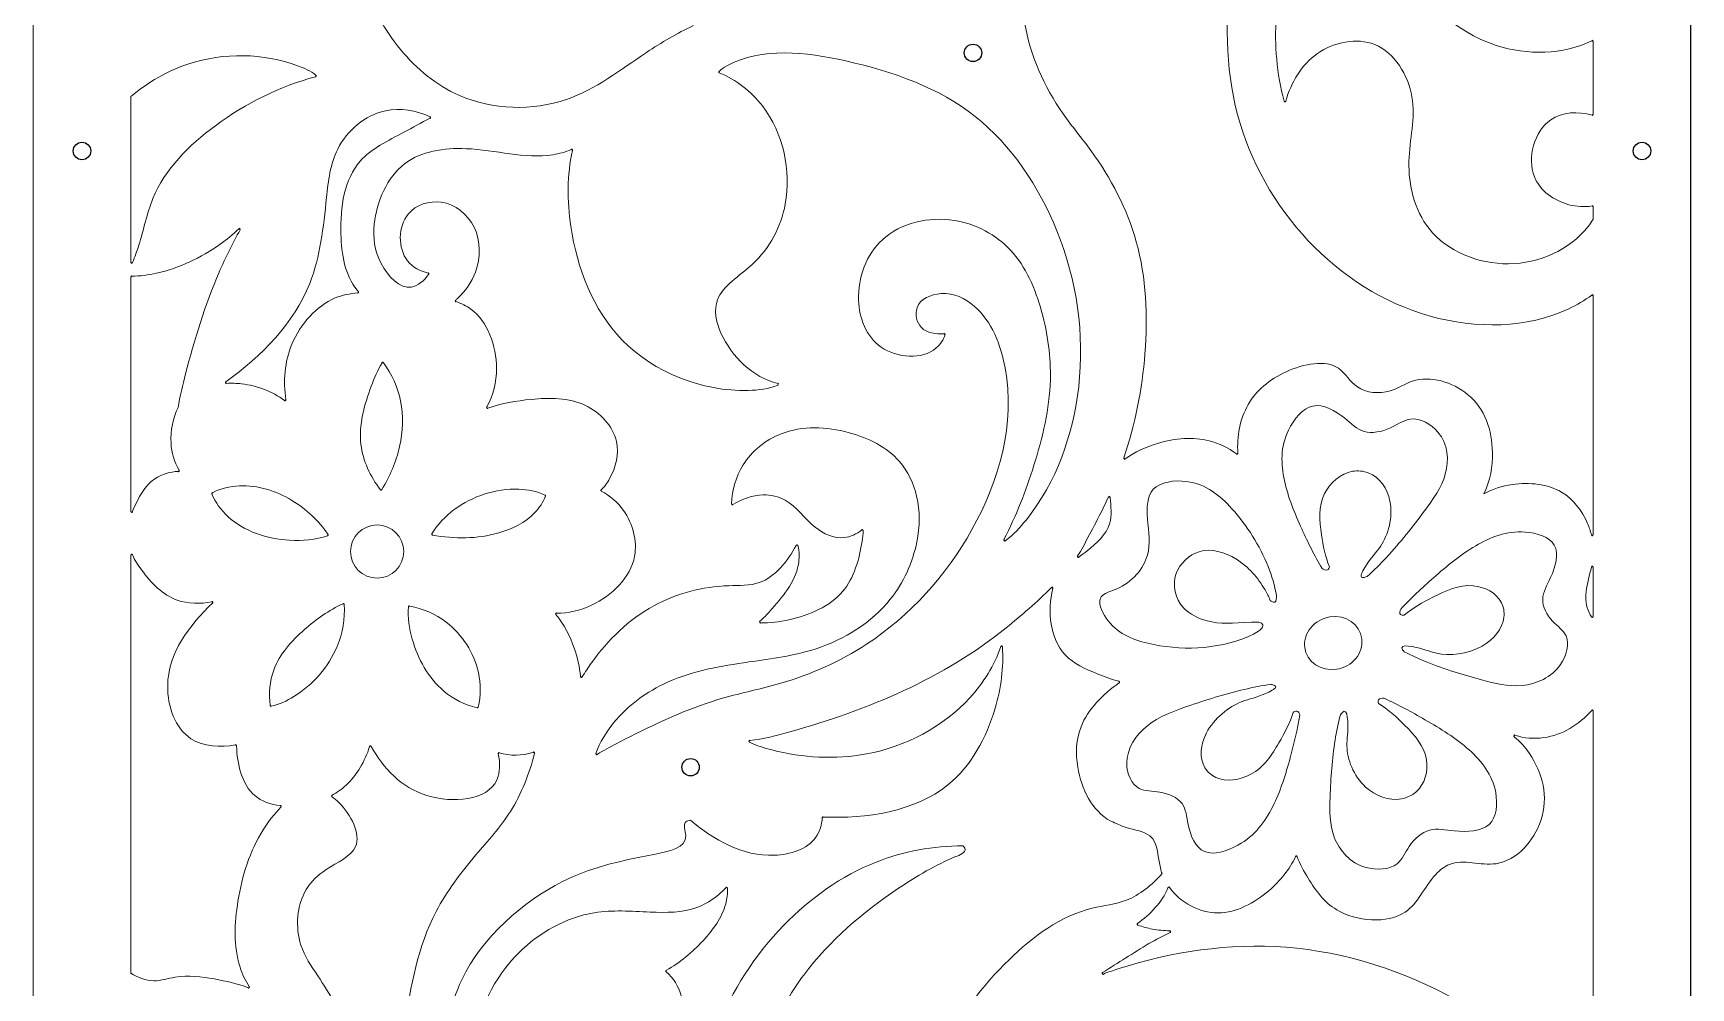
# Model space of a CAD drawing. Header units: millimetres. Extents: x -1155 to 475, y -31 to 1475.
# Drawn here: x -1154.7 to -679.7, y 172.7 to 446.4 of the extents above; entities that cross this region are included whole.
import ezdxf

# ---------------------------------------------------------------- set-up
doc = ezdxf.new("R2010")
doc.units = ezdxf.units.MM
doc.layers.add('Layer3', color=4, linetype='Continuous')

msp = doc.modelspace()

# ---------------------------------------------------------------- linework, layer by layer
msp.add_line((-679.72, -30.77), (-679.72, 1444.23))
for centre, start, end in [((-707.95, 444), 360, 115.9051), ((-1073.88, 434.15), 285.4564, 51.9633), ((-958.03, 435.24), 136.876, 248.0916), ((-796.05, 426.97), 195.0309, 343.5446), ((-707.95, 423.13), 254.68, 0), ((-1041.11, 422.19), 295.5287, 65.425), ((-1000.45, 412.83), 347.4239, 114.4727), ((-707.95, 396.59), 360, 98.7903), ((-1095.63, 390.13), 330.094, 134.9624), ((-1126.51, 380.74), 180, 337.8275), ((-1126.51, 376.47), 89.7405, 180), ((-1041.64, 377.37), 325.2294, 77.4256), ((-1061.75, 372.17), 274.2778, 41.29), ((-707.95, 371.1), 0, 125.9541), ((-707.95, 371.1), 360, 125.9541), ((-1033.53, 369.66), 129.7422, 252.5821), ((-893.69, 359.99), 343.7495, 93.7721), ((-1054.57, 351.74), 35.7395, 148.6758), ((-1099.36, 346.25), 125.4204, 272.7955), ((-941.45, 345.75), 292.7796, 76.1683), ((-1082.57, 341.31), 234.1747, 8.7444), ((-1024.54, 339.15), 150.7821, 289.2392), ((-841.94, 324.55), 161.4736, 307.2295), ((-809.77, 325.97), 231.953, 4.0591), ((-1113.13, 320.99), 271.5131, 30.831), ((-1103.27, 314.41), 117.0267, 201.0384), ((-1055.07, 315.68), 217.2054, 327.7523), ((-1008.16, 313.75), 338.7883, 64.7354), ((-991.82, 315.29), 131.993, 243.1965), ((-846.4, 313.28), 5.1381, 155.3149), ((-1126.51, 309.29), 180, 341.5685), ((-954.36, 311.48), 177.6403, 300.7346), ((-917.16, 303.79), 0.935, 129.2536), ((-1070.44, 302.56), 288.6768, 34.4617), ((-1040.24, 302.77), 150.0329, 259.5367), ((-935.84, 299.42), 14.1272, 151.0404), ((-876.34, 301.1), 152.7379, 305.2798), ((-707.95, 302.61), 194.4475, 0), ((-1126.51, 296.73), 22.8725, 180), ((-855.25, 296.4), 146.7558, 305.8496), ((-707.95, 293.29), 0, 166.8858), ((-862.78, 287.26), 345.1188, 135.5055), ((-1103.49, 283.17), 313.2503, 102.2566), ((-1065.85, 282.61), 3.6951, 115.1785), ((-1046.95, 281.9), 80.3964, 175.8289), ((-1004.79, 279.9), 88.2785, 219.7219), ((-946.32, 277.61), 130.8493, 266.7263), ((-707.95, 279.18), 214.0836, 0), ((-877.24, 270.45), 3.9859, 161.372), ((-997.65, 261.98), 184.5782, 327.7187), ((-843.68, 260.36), 305.0512, 75.9056), ((-1086.58, 253.73), 187.5555, 281.3462), ((-1027.47, 253.25), 257.084, 345.7383), ((-707.95, 252.09), 360, 138.9021), ((-1096.69, 242.11), 1.1002, 100.746), ((-949.38, 243.34), 96.3019, 244.2575), ((-730.21, 244.87), 72.5298, 232.2852), ((-1058.11, 241.78), 30.2049, 162.6314), ((-1021.28, 239.82), 74.1851, 195.3617), ((-1011.28, 240.01), 345.0523, 108.2667), ((-993.28, 239.85), 159.6665, 300.8259), ((-1083.93, 224.71), 316.0969, 83.5231), ((-1068.97, 227.69), 119.1741, 234.9602), ((-928.4, 221.44), 87.5452, 178.7752), ((-792.75, 210.22), 20.3982, 154.5329), ((-956.06, 201.23), 3.9074, 136.7197), ((-829.32, 201.31), 36.1654, 158.0842), ((-838.11, 190.94), 126.4408, 250.3075), ((-829.07, 188.82), 296.9308, 88.5449), ((-973.18, 177.52), 119.8106, 228.5922), ((-848.16, 176.91), 122.0764, 291.7313), ((-1093.03, 172.98), 250.0525, 34.9713)]:
    msp.add_arc(centre, 0.25, start, end)
at = {"lineweight": 9}
for points in [[(-1154.75, -30.77), (-1154.75, 128.47), (-1154.75, 435.66), (-1154.75, 757.74)], [(-762.72, 467.58), (-757.42, 456.45), (-747.56, 446.8), (-735.51, 442.87)], [(-1059.78, 460.89), (-1057.75, 453.87), (-1054.16, 447.35), (-1049.47, 441.7)], [(-811.31, 465.44), (-813.16, 451.23), (-813.26, 436.72), (-809.62, 423.03)], [(-979, 440.84), (-974.67, 443.71), (-970.22, 446.34), (-965.54, 448.57)], [(-859.6, 423.27), (-865.03, 431.04), (-869.04, 439.99), (-870.66, 449.44)], [(-796.29, 426.91), (-798.39, 434.72), (-799.08, 443), (-798.52, 451.08)], [(-921.86, 438.41), (-933.52, 441), (-945.79, 442.46), (-956, 436.98)], [(-770.31, 443.13), (-775.44, 445.2), (-782.01, 443.84), (-786.74, 440.53)], [(-759.64, 428.13), (-760.71, 434.34), (-764.63, 440.83), (-770.31, 443.13)], [(-735.51, 442.87), (-726.53, 439.95), (-716.33, 440.21), (-708.06, 444.22)], [(-707.7, 444), (-707.7, 441.28), (-707.7, 425.61), (-707.7, 423.13)], [(-1126.76, 428.18), (-1121.91, 432.32), (-1116.24, 435.6), (-1110.12, 437.59)], [(-1110.12, 437.59), (-1100.09, 440.87), (-1088.86, 440.69), (-1078.95, 437.04)], [(-1078.95, 437.04), (-1077.08, 436.36), (-1075.26, 435.55), (-1073.73, 434.35)], [(-1049.47, 441.7), (-1044.86, 436.13), (-1039.2, 431.4), (-1032.57, 428.52)], [(-1001.92, 427.37), (-993.51, 430.26), (-986.42, 435.92), (-979, 440.84)], [(-884.82, 422.52), (-895.22, 430.75), (-908.11, 435.36), (-921.86, 438.41)], [(-786.74, 440.53), (-791.39, 437.28), (-794.26, 432.15), (-795.81, 426.9)], [(-1073.82, 433.91), (-1084.08, 431.07), (-1093.73, 426.34), (-1102.52, 419.86)], [(-956, 436.98), (-956.8, 436.55), (-957.6, 436.07), (-958.21, 435.41)], [(-958.12, 435.01), (-953.31, 433.08), (-949.01, 429.73), (-945.78, 425.53)], [(-1126.76, 380.74), (-1126.76, 388.37), (-1126.76, 428.18), (-1126.76, 428.18)], [(-1032.57, 428.52), (-1023.08, 424.39), (-1011.62, 424.04), (-1001.92, 427.37)], [(-760.5, 409.68), (-760.34, 415.94), (-758.56, 421.9), (-759.64, 428.13)], [(-1053.82, 424.14), (-1059.61, 422.89), (-1064.79, 418.42), (-1067.46, 413.17)], [(-1041.01, 422.42), (-1044.94, 424.22), (-1049.54, 425.05), (-1053.82, 424.14)], [(-945.78, 425.53), (-939.76, 417.72), (-937.44, 406.94), (-939.24, 397.33)], [(-851.66, 412.75), (-854.25, 416.31), (-857.08, 419.66), (-859.6, 423.27)], [(-809.62, 423.03), (-806.06, 409.66), (-798.93, 397.07), (-789.34, 386.88)], [(-708.02, 422.89), (-712.04, 423.99), (-716.56, 423.85), (-719.84, 421.57)], [(-1102.52, 419.86), (-1110.08, 414.27), (-1117.01, 407.39), (-1120.45, 398.98)], [(-1048.53, 417.98), (-1045.98, 419.34), (-1043.56, 420.75), (-1041, 421.97)], [(-861.39, 389.71), (-866.51, 402.43), (-874.42, 414.29), (-884.82, 422.52)], [(-719.84, 421.57), (-724.56, 418.31), (-726.71, 410.66), (-724.56, 405.23)], [(-1061.04, 409.68), (-1057.85, 413.3), (-1053.01, 415.57), (-1048.53, 417.98)], [(-1030.7, 413.27), (-1036.98, 413.53), (-1043.58, 412.58), (-1048.31, 408.94)], [(-1067.46, 413.17), (-1069.64, 408.88), (-1070.16, 404.07), (-1070.67, 399.25)], [(-1066.56, 388.88), (-1066.76, 396.57), (-1065.6, 404.51), (-1061.04, 409.68)], [(-1048.31, 408.94), (-1053.37, 405.05), (-1056.29, 398.1), (-1056.98, 391.62)], [(-1005.86, 411.54), (-1014.05, 410.28), (-1022.08, 412.92), (-1030.7, 413.27)], [(-1000.55, 413.05), (-1002.23, 412.29), (-1004.05, 411.82), (-1005.86, 411.54)], [(-1000.67, 391.04), (-1001.74, 398.35), (-1001.78, 405.71), (-1000.2, 412.77)], [(-838.64, 386.6), (-841.27, 395.97), (-845.9, 404.86), (-851.66, 412.75)], [(-754.74, 390.36), (-758.92, 395.65), (-760.68, 402.85), (-760.5, 409.68)], [(-724.56, 405.23), (-722.95, 401.16), (-718.91, 398.34), (-714.66, 397.21)], [(-1070.67, 399.25), (-1071.57, 390.79), (-1072.44, 382.3), (-1075.49, 374.63)], [(-1120.45, 398.98), (-1122.19, 394.71), (-1123.04, 390.05), (-1124.46, 385.6)], [(-1047.46, 381.13), (-1050.3, 384.75), (-1050.22, 390.95), (-1047.27, 394.54)], [(-1047.27, 394.54), (-1045.07, 397.22), (-1041.27, 398.42), (-1037.83, 397.93)], [(-1037.83, 397.93), (-1033.76, 397.36), (-1030.2, 394.41), (-1028.39, 390.76)], [(-939.24, 397.33), (-940.45, 390.83), (-943.55, 384.87), (-948.64, 380.16)], [(-714.66, 397.21), (-712.45, 396.63), (-710.18, 396.5), (-707.99, 396.84)], [(-707.7, 396.59), (-707.7, 395.7), (-707.7, 393.06), (-707.7, 393.06)], [(-1095.41, 390.01), (-1097.67, 386.09), (-1099.66, 382), (-1101.45, 377.84)], [(-1101.18, 385.87), (-1099.27, 387.22), (-1097.45, 388.67), (-1095.81, 390.31)], [(-1056.98, 391.62), (-1057.38, 387.79), (-1057, 384.13), (-1055.02, 380.37)], [(-1028.39, 390.76), (-1026.42, 386.8), (-1026.51, 382.03), (-1028.01, 377.91)], [(-985.94, 358.41), (-994.35, 367.03), (-998.9, 378.98), (-1000.67, 391.04)], [(-911.39, 387.17), (-906.12, 392.03), (-898.07, 393.84), (-890.75, 392.7)], [(-890.75, 392.7), (-884.54, 391.73), (-878.85, 388.62), (-874.72, 384.22)], [(-855.14, 345.03), (-853.42, 360.16), (-855.65, 375.48), (-861.39, 389.71)], [(-731.96, 380.27), (-740.69, 380.19), (-749.57, 383.82), (-754.74, 390.36)], [(-709.18, 390.94), (-714.49, 384.21), (-723.15, 380.35), (-731.96, 380.27)], [(-707.7, 393.06), (-708.15, 392.32), (-708.65, 391.62), (-709.18, 390.94)], [(-1124.46, 385.6), (-1125, 383.92), (-1125.62, 382.28), (-1126.28, 380.65)], [(-1119.38, 377.58), (-1112.83, 379.04), (-1106.67, 382), (-1101.18, 385.87)], [(-1061.91, 372.74), (-1065.42, 377.02), (-1066.41, 382.88), (-1066.56, 388.88)], [(-918.21, 369.84), (-918.47, 376.39), (-915.98, 382.93), (-911.39, 387.17)], [(-836.15, 354.5), (-835.28, 365.35), (-835.75, 376.27), (-838.64, 386.6)], [(-789.34, 386.88), (-779.83, 376.78), (-767.91, 369.04), (-754.39, 365.27)], [(-1055.02, 380.37), (-1053.11, 376.73), (-1049.7, 372.99), (-1046.33, 373.57)], [(-1041.59, 377.61), (-1043.82, 378.11), (-1046.02, 379.28), (-1047.46, 381.13)], [(-948.64, 380.16), (-952.36, 376.72), (-957.15, 373.95), (-958.65, 369.94)], [(-874.72, 384.22), (-870.21, 379.41), (-867.54, 373.06), (-865.76, 366.59)], [(-1126.76, 309.29), (-1126.76, 344.39), (-1126.76, 373.49), (-1126.76, 376.47)], [(-1126.51, 376.72), (-1124.12, 376.71), (-1121.72, 377.05), (-1119.38, 377.58)], [(-1101.45, 377.84), (-1105.5, 368.43), (-1108.53, 358.6), (-1111.08, 348.68)], [(-1046.33, 373.57), (-1044.47, 373.89), (-1042.62, 375.52), (-1041.44, 377.22)], [(-1028.01, 377.91), (-1029.07, 375), (-1030.84, 372.41), (-1033.11, 370.36)], [(-1075.49, 374.63), (-1079.98, 363.32), (-1089.21, 353.78), (-1099.51, 346.45)], [(-1068.19, 370.47), (-1066.14, 371.32), (-1063.98, 371.75), (-1061.74, 371.92)], [(-1061.57, 372.34), (-1061.68, 372.47), (-1061.8, 372.6), (-1061.91, 372.74)], [(-894.59, 371.74), (-897.46, 371.54), (-900.59, 370.19), (-901.47, 367.68)], [(-714.69, 367.4), (-712.38, 368.5), (-710.17, 369.8), (-708.1, 371.3)], [(-707.7, 371.1), (-707.7, 365.55), (-707.7, 314.93), (-707.7, 302.61)], [(-1080.6, 357.22), (-1078.19, 363), (-1073.57, 368.21), (-1068.19, 370.47)], [(-1033.11, 370.36), (-1033.3, 370.19), (-1033.5, 370.02), (-1033.69, 369.85)], [(-1033.61, 369.42), (-1032.05, 368.93), (-1030.59, 368.26), (-1029.3, 367.31)], [(-1029.3, 367.31), (-1024.56, 363.86), (-1021.94, 356.77), (-1021.94, 350.28)], [(-958.65, 369.94), (-960.76, 364.32), (-956.41, 356.27), (-951.09, 351.34)], [(-911.76, 356.39), (-916.06, 359.36), (-918.01, 364.6), (-918.21, 369.84)], [(-901.47, 367.68), (-902.11, 365.87), (-901.58, 363.45), (-900.23, 362.03)], [(-865.76, 366.59), (-863.97, 360.1), (-863.07, 353.49), (-863.26, 346.9)], [(-754.39, 365.27), (-741.3, 361.62), (-726.72, 361.67), (-714.69, 367.4)], [(-900.23, 362.03), (-898.67, 360.38), (-895.99, 360.09), (-893.7, 360.24)], [(-1082.32, 341.34), (-1083.13, 346.61), (-1082.72, 352.14), (-1080.6, 357.22)], [(-949.85, 343.97), (-963.11, 343.62), (-976.8, 349.05), (-985.94, 358.41)], [(-895.95, 356.14), (-900.04, 352.65), (-907.21, 353.24), (-911.76, 356.39)], [(-893.45, 359.92), (-893.87, 358.47), (-894.78, 357.14), (-895.95, 356.14)], [(-1054.78, 351.87), (-1056.06, 349.77), (-1056.99, 347.5), (-1057.86, 345.17)], [(-1049.44, 340.96), (-1050.26, 344.89), (-1052.03, 348.64), (-1054.37, 351.88)], [(-842.18, 324.62), (-838.95, 334.25), (-836.97, 344.35), (-836.15, 354.5)], [(-780.7, 350.32), (-784.4, 352.85), (-790.66, 351.6), (-795.68, 349.32)], [(-1111.08, 348.68), (-1111.9, 345.49), (-1112.67, 342.29), (-1113.22, 339.04)], [(-1021.94, 350.28), (-1021.94, 346.31), (-1022.92, 342.57), (-1024.76, 339.28)], [(-951.09, 351.34), (-948.17, 348.63), (-944.95, 346.87), (-941.39, 345.99)], [(-885.72, 304.12), (-877.87, 318.21), (-873.26, 334.44), (-876.21, 350.41)], [(-863.26, 346.9), (-863.5, 338.67), (-865.45, 330.48), (-867.95, 322.53)], [(-795.68, 349.32), (-800.53, 347.12), (-804.23, 343.95), (-806.54, 339.97)], [(-775.28, 344.98), (-777.42, 346.46), (-778.69, 348.94), (-780.7, 350.32)], [(-743.68, 342.85), (-747.92, 346.34), (-754.35, 348.33), (-759.54, 346.6)], [(-1099.35, 346), (-1097.9, 346.07), (-1096.44, 346.02), (-1095.01, 345.86)], [(-1095.01, 345.86), (-1090.44, 345.33), (-1086.27, 343.67), (-1082.72, 341.1)], [(-1057.86, 345.17), (-1059.85, 339.8), (-1061.49, 334.08), (-1060.82, 328.49)], [(-941.35, 345.52), (-943.99, 344.41), (-946.91, 344.05), (-949.85, 343.97)], [(-870.14, 306.91), (-861.53, 317.72), (-856.7, 331.29), (-855.14, 345.03)], [(-765.9, 343.84), (-769.03, 342.9), (-772.76, 343.25), (-775.28, 344.98)], [(-759.54, 346.6), (-761.7, 345.88), (-763.64, 344.52), (-765.9, 343.84)], [(-736.58, 326.22), (-736.7, 332.44), (-738.65, 338.71), (-743.68, 342.85)], [(-1113.22, 339.04), (-1114.64, 336.21), (-1115.45, 332.45), (-1115.24, 328.88)], [(-1049.75, 327.87), (-1048.78, 332.17), (-1048.55, 336.67), (-1049.44, 340.96)], [(-1024.46, 338.92), (-1020.48, 340.31), (-1016.3, 340.99), (-1012.02, 341.4)], [(-1012.02, 341.4), (-1006.73, 341.91), (-1001.28, 342.01), (-996.47, 339.67)], [(-996.47, 339.67), (-992.26, 337.64), (-988.55, 333.75), (-987.58, 329.3)], [(-806.54, 339.97), (-808.97, 335.78), (-809.86, 330.69), (-809.52, 325.99)], [(-795.03, 332.59), (-793.53, 335.72), (-791, 338.87), (-788.04, 339.5)], [(-788.04, 339.5), (-785.04, 340.13), (-781.59, 338.19), (-778.87, 336)], [(-940.41, 331.53), (-934.32, 333.93), (-927.41, 333.63), (-920.91, 331.86)], [(-796.18, 318.16), (-797.19, 322.82), (-797.37, 327.69), (-795.03, 332.59)], [(-778.87, 336), (-776.98, 334.47), (-775.44, 332.83), (-773.37, 332.22)], [(-773.37, 332.22), (-771.13, 331.56), (-768.28, 332.11), (-765.8, 333.23)], [(-765.8, 333.23), (-763.76, 334.16), (-761.98, 335.47), (-760.04, 335.74)], [(-760.04, 335.74), (-757.25, 336.13), (-754.13, 334.35), (-752.18, 332.04)], [(-1115.24, 328.88), (-1115.08, 326.1), (-1114.3, 323.43), (-1112.92, 321.12)], [(-1060.82, 328.49), (-1060.27, 323.84), (-1058.12, 319.28), (-1055.27, 315.53)], [(-1054.86, 315.55), (-1052.49, 319.31), (-1050.74, 323.49), (-1049.75, 327.87)], [(-987.58, 329.3), (-986.82, 325.79), (-987.78, 321.92), (-989.55, 318.69)], [(-951.32, 322.6), (-948.81, 326.64), (-944.82, 329.79), (-940.41, 331.53)], [(-920.91, 331.86), (-915.38, 330.34), (-910.14, 327.76), (-906.53, 323.59)], [(-832.58, 328.78), (-835.86, 327.78), (-839.22, 326.3), (-841.79, 324.35)], [(-817.71, 329.49), (-822.41, 330.68), (-827.39, 330.35), (-832.58, 328.78)], [(-809.93, 325.78), (-812.15, 327.51), (-814.88, 328.78), (-817.71, 329.49)], [(-752.18, 332.04), (-749.29, 328.63), (-748.95, 324.06), (-750.08, 320)], [(-906.53, 323.59), (-904.12, 320.8), (-902.44, 317.31), (-901.57, 313.68)], [(-739, 314.31), (-737.2, 318.03), (-736.49, 322.12), (-736.58, 326.22)], [(-1119.89, 318.65), (-1122.82, 316.64), (-1124.59, 313.17), (-1126.06, 309.83)], [(-1113.12, 320.74), (-1115.49, 320.68), (-1117.95, 319.99), (-1119.89, 318.65)], [(-989.55, 318.69), (-990.22, 317.49), (-990.99, 316.37), (-991.99, 315.48)], [(-954.61, 311.49), (-954.45, 315.36), (-953.39, 319.28), (-951.32, 322.6)], [(-867.95, 322.53), (-870.26, 315.17), (-873.05, 308.02), (-876.56, 301.21)], [(-833.75, 315.65), (-831.77, 317.75), (-827.68, 318.31), (-824.22, 317.88)], [(-776.68, 320.78), (-780.12, 320.2), (-783.15, 317.41), (-784.68, 314.39)], [(-772.19, 320.36), (-773.58, 320.87), (-775.17, 321.04), (-776.68, 320.78)], [(-765.93, 312.2), (-766.65, 315.79), (-768.81, 319.1), (-772.19, 320.36)], [(-750.08, 320), (-751.16, 316.16), (-753.57, 312.76), (-756.02, 309.46)], [(-1103.51, 314.32), (-1102.55, 311.84), (-1100.9, 309.61), (-1098.92, 307.79)], [(-1095.63, 316.6), (-1098.32, 316.48), (-1101.01, 315.84), (-1103.39, 314.63)], [(-1080.59, 312.46), (-1085.13, 315.18), (-1090.38, 316.85), (-1095.63, 316.6)], [(-1015.6, 315.65), (-1022.17, 315.89), (-1028.81, 313.72), (-1034.1, 309.8)], [(-1008.05, 313.98), (-1010.38, 315.08), (-1012.98, 315.55), (-1015.6, 315.65)], [(-1010.97, 308.98), (-1009.68, 310.34), (-1008.6, 311.93), (-1007.92, 313.66)], [(-991.93, 315.07), (-989.44, 313.81), (-987.27, 311.9), (-985.61, 309.56)], [(-945.54, 314.01), (-948.62, 313.96), (-951.62, 312.83), (-954.24, 311.27)], [(-939.26, 312.52), (-941.12, 313.53), (-943.35, 314.04), (-945.54, 314.01)], [(-901.57, 313.68), (-900.55, 309.39), (-900.66, 304.92), (-901.52, 300.59)], [(-835.4, 307.18), (-835.62, 310.27), (-835.64, 313.66), (-833.75, 315.65)], [(-824.22, 317.88), (-818.58, 317.16), (-814.61, 313.79), (-811.24, 310.07)], [(-791.19, 304.25), (-793.24, 308.75), (-795.15, 313.34), (-796.18, 318.16)], [(-784.68, 314.39), (-786.55, 310.66), (-786.13, 306.56), (-785.55, 302.63)], [(-730.84, 317.01), (-733.75, 316.6), (-736.54, 315.74), (-739, 314.31)], [(-716.81, 314.83), (-720.75, 317.13), (-725.95, 317.7), (-730.84, 317.01)], [(-709.32, 305.81), (-710.88, 309.47), (-713.36, 312.81), (-716.81, 314.83)], [(-1126.06, 309.83), (-1126.13, 309.62), (-1126.21, 309.41), (-1126.27, 309.21)], [(-1070.23, 302.7), (-1072.92, 306.61), (-1076.46, 309.97), (-1080.59, 312.46)], [(-1034.1, 309.8), (-1036.65, 307.9), (-1038.9, 305.6), (-1040.46, 302.89)], [(-1021.31, 303.13), (-1017.44, 304.25), (-1013.72, 306.09), (-1010.97, 308.98)], [(-985.61, 309.56), (-982.93, 305.78), (-981.58, 300.88), (-982.4, 296.47)], [(-930.66, 304.75), (-933.8, 307.26), (-935.92, 310.7), (-939.26, 312.52)], [(-853.88, 299.15), (-851.41, 303.84), (-848.85, 308.53), (-846.62, 313.38)], [(-846.15, 313.3), (-845.92, 310.73), (-845.56, 308.1), (-846.29, 305.75)], [(-811.24, 310.07), (-806.74, 305.11), (-803.32, 299.52), (-800.88, 293.49)], [(-768.67, 299.27), (-766.44, 302.58), (-765.01, 307.62), (-765.93, 312.2)], [(-756.02, 309.46), (-759.46, 304.82), (-763.01, 300.34), (-766.94, 296.12)], [(-1098.92, 307.79), (-1094.23, 303.48), (-1087.71, 301.44), (-1081.29, 301.05)], [(-922.4, 301.78), (-925.31, 301.48), (-928.28, 302.85), (-930.66, 304.75)], [(-915.91, 271.23), (-903.43, 279.4), (-893.13, 290.81), (-885.72, 304.12)], [(-876.19, 300.89), (-873.88, 302.53), (-871.92, 304.66), (-870.14, 306.91)], [(-846.29, 305.75), (-847.23, 302.74), (-849.95, 300.18), (-852.72, 297.99)], [(-835.45, 296.77), (-834.56, 300.05), (-835.13, 303.4), (-835.4, 307.18)], [(-785.41, 292.96), (-787.58, 296.6), (-789.44, 300.39), (-791.19, 304.25)], [(-708.2, 302.55), (-708.48, 303.66), (-708.86, 304.75), (-709.32, 305.81)], [(-1081.29, 301.05), (-1077.54, 300.82), (-1073.83, 301.15), (-1070.36, 302.32)], [(-1040.29, 302.52), (-1034.06, 301.37), (-1027.49, 301.34), (-1021.31, 303.13)], [(-946.66, 288.89), (-942.07, 290.47), (-938.51, 295.11), (-936.06, 299.54)], [(-935.6, 299.48), (-935.16, 297.72), (-935.14, 295.82), (-935.47, 294.03)], [(-922.75, 286.38), (-919.49, 290.24), (-918, 295.62), (-917.19, 300.78)], [(-917.32, 303.99), (-918.76, 302.81), (-920.57, 301.96), (-922.4, 301.78)], [(-917.19, 300.78), (-917.03, 301.79), (-916.9, 302.79), (-916.91, 303.8)], [(-901.52, 300.59), (-902.7, 294.59), (-905.31, 288.88), (-909.12, 284.12)], [(-785.55, 302.63), (-785.07, 299.43), (-784.49, 296.34), (-783.27, 293.42)], [(-773.16, 293.19), (-771.37, 296.15), (-769.9, 297.45), (-768.67, 299.27)], [(-753.48, 290.24), (-749.67, 293.6), (-745.73, 296.86), (-741.37, 299.43)], [(-741.37, 299.43), (-737.14, 301.92), (-732.51, 303.75), (-727.22, 303.37)], [(-727.22, 303.37), (-723.84, 303.13), (-720.19, 301.98), (-718.85, 299.59)], [(-718.85, 299.59), (-717.49, 297.16), (-718.49, 293.45), (-719.92, 290.3)], [(-1126.76, 176.91), (-1126.76, 176.91), (-1126.76, 241.11), (-1126.76, 296.73)], [(-1126.28, 296.83), (-1125.65, 295.33), (-1124.77, 293.93), (-1123.7, 292.59)], [(-982.4, 296.47), (-983.53, 290.35), (-988.86, 285.19), (-994.74, 282.4)], [(-855.45, 296.54), (-854.89, 297.4), (-854.36, 298.27), (-853.88, 299.15)], [(-852.72, 297.99), (-853.5, 297.37), (-854.28, 296.79), (-855.1, 296.2)], [(-844.39, 287.03), (-839.71, 289.01), (-836.53, 292.84), (-835.45, 296.77)], [(-820.63, 297.75), (-823.56, 296.87), (-826.13, 294.34), (-827.18, 291.5)], [(-810.07, 295.66), (-813.2, 297.55), (-817.16, 298.81), (-820.63, 297.75)], [(-801.74, 286.79), (-803.81, 290.24), (-806.35, 293.4), (-810.07, 295.66)], [(-766.94, 296.12), (-768.7, 294.23), (-770.53, 292.38), (-772.47, 290.66)], [(-1123.7, 292.59), (-1120.91, 288.66), (-1117.56, 285.35), (-1113.48, 283.88)], [(-935.47, 294.03), (-936.4, 288.9), (-940.12, 284.67), (-943.63, 280.73)], [(-827.18, 291.5), (-828.43, 288.11), (-827.51, 284.26), (-825.11, 281.68)], [(-800.88, 293.49), (-799.8, 290.8), (-798.91, 288.03), (-798.49, 285.17)], [(-783.88, 292.52), (-784.33, 292.31), (-784.99, 292.66), (-785.41, 292.96)], [(-783.27, 293.42), (-783.36, 293.08), (-783.57, 292.66), (-783.88, 292.52)], [(-773.93, 290.33), (-774.65, 290.52), (-773.88, 291.99), (-773.16, 293.19)], [(-772.47, 290.66), (-772.92, 290.44), (-773.59, 290.24), (-773.93, 290.33)], [(-762.87, 281.26), (-759.92, 284.42), (-756.75, 287.37), (-753.48, 290.24)], [(-719.92, 290.3), (-720.91, 288.1), (-722.11, 286.18), (-722.18, 284.14)], [(-709.72, 286.26), (-709.49, 288.68), (-708.74, 291.02), (-708.2, 293.35)], [(-707.7, 293.29), (-707.7, 289.17), (-707.7, 281.61), (-707.7, 279.18)], [(-976.89, 282.24), (-970.39, 285.8), (-963.03, 287.69), (-955.42, 287.99)], [(-955.42, 287.99), (-952.41, 288.1), (-949.35, 287.97), (-946.66, 288.89)], [(-938.16, 278.23), (-932.35, 279.58), (-926.42, 282.01), (-922.75, 286.38)], [(-875.92, 275.95), (-871.56, 279.5), (-867, 283.33), (-862.96, 287.44)], [(-862.54, 287.2), (-864.26, 280.74), (-863.31, 272.73), (-858.97, 268.13)], [(-848.68, 284.83), (-847.91, 285.86), (-846.05, 286.33), (-844.39, 287.03)], [(-800.31, 283.79), (-800.63, 284.85), (-801.17, 285.83), (-801.74, 286.79)], [(-798.49, 285.17), (-798.45, 284.54), (-798.47, 283.48), (-798.97, 283.31)], [(-742.12, 287.98), (-746.17, 288.35), (-750, 286.57), (-753.63, 284.71)], [(-733.98, 283.13), (-735.4, 285.96), (-738.84, 287.68), (-742.12, 287.98)], [(-708.9, 280.32), (-709.74, 282.11), (-709.92, 284.21), (-709.72, 286.26)], [(-1103.32, 282.99), (-1109.93, 276.77), (-1116.09, 268.69), (-1116.2, 259.2)], [(-1113.48, 283.88), (-1110.35, 282.75), (-1106.8, 282.7), (-1103.54, 283.41)], [(-1065.96, 282.84), (-1069.97, 280.95), (-1073.62, 278.39), (-1077.01, 275.4)], [(-1067.63, 270.61), (-1066.06, 274.42), (-1065.34, 278.57), (-1065.6, 282.63)], [(-1047.2, 281.91), (-1047.42, 278.84), (-1046.96, 275.74), (-1046.11, 272.71)], [(-1036.37, 277.51), (-1039.46, 279.89), (-1043.13, 281.5), (-1046.91, 282.14)], [(-994.74, 282.4), (-997.97, 280.87), (-1001.37, 280.05), (-1004.78, 280.15)], [(-994.73, 265.91), (-990.04, 272.52), (-983.97, 278.37), (-976.89, 282.24)], [(-943.63, 280.73), (-944.55, 279.7), (-945.46, 278.68), (-946.48, 277.8)], [(-909.12, 284.12), (-914.49, 277.41), (-922.25, 272.61), (-930.4, 269.93)], [(-847.23, 278.69), (-848.65, 280.73), (-849.78, 283.36), (-848.68, 284.83)], [(-825.11, 281.68), (-823.34, 279.78), (-820.77, 278.57), (-818.37, 277.93)], [(-798.97, 283.31), (-799.33, 283.19), (-799.94, 283.51), (-800.31, 283.79)], [(-762.92, 279.76), (-763.23, 280.08), (-763.06, 280.78), (-762.87, 281.26)], [(-753.63, 284.71), (-756.58, 283.19), (-759.4, 281.61), (-761.9, 279.53)], [(-733.27, 279.02), (-733.13, 280.42), (-733.36, 281.88), (-733.98, 283.13)], [(-722.18, 284.14), (-722.25, 281.94), (-721.01, 279.61), (-719.32, 277.81)], [(-708.16, 279.04), (-708.44, 279.45), (-708.69, 279.87), (-708.9, 280.32)], [(-1027.16, 263.1), (-1028.4, 268.76), (-1031.76, 273.98), (-1036.37, 277.51)], [(-1004.98, 279.74), (-1002.64, 276.92), (-1000.91, 273.6), (-999.68, 270.06)], [(-946.33, 277.36), (-943.61, 277.2), (-940.9, 277.6), (-938.16, 278.23)], [(-937.87, 246.09), (-915.66, 252.38), (-893.73, 261.43), (-875.92, 275.95)], [(-835.34, 271.49), (-839.98, 272.61), (-844.24, 274.36), (-847.23, 278.69)], [(-818.37, 277.93), (-814.55, 276.89), (-811.16, 277.29), (-805.58, 277.53)], [(-802.72, 275.68), (-803.83, 274.67), (-805.23, 273.97), (-806.66, 273.37)], [(-805.58, 277.53), (-804.13, 277.59), (-802.53, 277.64), (-802.4, 276.75)], [(-802.4, 276.75), (-802.36, 276.43), (-802.5, 275.99), (-802.72, 275.68)], [(-790.36, 270.29), (-790.88, 274.43), (-787.64, 278.35), (-783.13, 279.04)], [(-783.13, 279.04), (-778.61, 279.72), (-774.54, 276.92), (-774.02, 272.78)], [(-761.9, 279.53), (-762.25, 279.49), (-762.7, 279.53), (-762.92, 279.76)], [(-739.54, 270.69), (-736.27, 272.56), (-733.64, 275.6), (-733.27, 279.02)], [(-719.32, 277.81), (-717.92, 276.34), (-716.22, 275.21), (-715.47, 273.6)], [(-1077.01, 275.4), (-1080.72, 272.14), (-1084.13, 268.37), (-1085.8, 263.82)], [(-1046.11, 272.71), (-1044.51, 266.99), (-1041.55, 261.53), (-1037.03, 257.76)], [(-940.49, 260.02), (-931.83, 262.53), (-923.47, 266.29), (-915.91, 271.23)], [(-806.66, 273.37), (-815.68, 269.58), (-826.21, 269.3), (-835.34, 271.49)], [(-774.02, 272.78), (-773.5, 268.64), (-776.74, 264.72), (-781.26, 264.04)], [(-762.54, 270.22), (-762.54, 270.93), (-760.93, 270.75), (-759.6, 270.52)], [(-715.47, 273.6), (-714.4, 271.27), (-715.33, 267.91), (-717.06, 265.39)], [(-1080.01, 256.23), (-1074.54, 259.61), (-1070.06, 264.68), (-1067.63, 270.61)], [(-999.68, 270.06), (-998.76, 267.44), (-998.12, 264.71), (-997.9, 261.96)], [(-949.66, 266.13), (-957.63, 264.98), (-965.65, 263.62), (-972.97, 260.31)], [(-930.4, 269.93), (-936.66, 267.88), (-943.14, 267.08), (-949.66, 266.13)], [(-877.47, 270.53), (-879.29, 265.14), (-882.41, 260.15), (-886.31, 255.89)], [(-879.07, 252.88), (-877.37, 258.67), (-876.58, 264.59), (-876.99, 270.47)], [(-858.97, 268.13), (-856.6, 265.61), (-853.2, 264.11), (-849.84, 262.74)], [(-781.26, 264.04), (-785.77, 263.35), (-789.85, 266.15), (-790.36, 270.29)], [(-761.86, 269.05), (-762.18, 269.37), (-762.54, 269.89), (-762.54, 270.22)], [(-755.24, 266.05), (-757.49, 266.95), (-759.72, 267.93), (-761.86, 269.05)], [(-759.6, 270.52), (-756.31, 269.97), (-754.7, 269.12), (-752.64, 268.66)], [(-739.71, 261.01), (-745.02, 262.45), (-750.2, 264.04), (-755.24, 266.05)], [(-752.64, 268.66), (-748.91, 267.84), (-743.71, 268.31), (-739.54, 270.69)], [(-1085.8, 263.82), (-1086.96, 260.63), (-1087.28, 257.06), (-1086.83, 253.7)], [(-1027.23, 253.19), (-1026.41, 256.39), (-1026.43, 259.82), (-1027.16, 263.1)], [(-997.44, 261.84), (-996.57, 263.22), (-995.68, 264.58), (-994.73, 265.91)], [(-849.84, 262.74), (-847.79, 261.91), (-845.76, 261.14), (-843.62, 260.6)], [(-717.06, 265.39), (-719.62, 261.67), (-723.92, 259.8), (-728.1, 259.4)], [(-1116.2, 259.2), (-1116.26, 253.41), (-1114.06, 247.1), (-1109.53, 244.14)], [(-1037.03, 257.76), (-1034.29, 255.47), (-1030.98, 253.8), (-1027.53, 253.01)], [(-972.97, 260.31), (-978.86, 257.64), (-984.31, 253.7), (-988.42, 248.65)], [(-957.2, 255.72), (-951.69, 257.32), (-946.03, 258.41), (-940.49, 260.02)], [(-843.54, 260.15), (-848.19, 256.89), (-852.51, 252.53), (-854.46, 247.57)], [(-824.26, 253.32), (-818.75, 255.22), (-813.27, 256.94), (-807.66, 258.26)], [(-801.14, 257.29), (-804.34, 255.85), (-806.27, 255.59), (-808.34, 254.77)], [(-807.66, 258.26), (-805.15, 258.85), (-802.61, 259.35), (-800.06, 259.71)], [(-798.76, 259.19), (-798.33, 258.65), (-799.84, 257.88), (-801.14, 257.29)], [(-800.06, 259.71), (-799.59, 259.65), (-798.96, 259.45), (-798.76, 259.19)], [(-728.1, 259.4), (-732.06, 259.03), (-735.92, 259.98), (-739.71, 261.01)], [(-1086.54, 253.49), (-1084.22, 253.95), (-1082.05, 254.97), (-1080.01, 256.23)], [(-981.78, 245.7), (-973.82, 249.61), (-965.68, 253.26), (-957.2, 255.72)], [(-886.31, 255.89), (-894.02, 247.45), (-904.78, 241.84), (-915.98, 239.76)], [(-892.61, 230.9), (-885.99, 236.28), (-881.56, 244.43), (-879.07, 252.88)], [(-835.36, 247.96), (-832.13, 250.5), (-828.18, 251.95), (-824.26, 253.32)], [(-808.34, 254.77), (-812.1, 253.29), (-816.34, 249.97), (-818.54, 245.77)], [(-793.68, 251.66), (-793.4, 251.9), (-792.98, 252.12), (-792.65, 252.07)], [(-792.65, 252.07), (-792.18, 252), (-791.91, 251.36), (-791.78, 250.89)], [(-780.16, 250.98), (-779.91, 251.38), (-779.45, 251.88), (-779.11, 251.99)], [(-779.11, 251.99), (-778.37, 252.2), (-778.16, 250.62), (-778.06, 249.29)], [(-769.21, 254.27), (-769.34, 254.59), (-769.41, 255.03), (-769.22, 255.31)], [(-769.22, 255.31), (-768.96, 255.71), (-768.18, 255.76), (-767.64, 255.73)], [(-761.74, 248.01), (-764.06, 250.34), (-766.41, 252.54), (-769.21, 254.27)], [(-767.64, 255.73), (-763.6, 253.91), (-759.73, 251.8), (-755.91, 249.59)], [(-721.82, 244.44), (-716.56, 245.17), (-711.72, 248.15), (-708.14, 252.25)], [(-707.7, 252.09), (-707.7, 242.76), (-707.7, 140.41), (-707.7, 127.38)], [(-988.42, 248.65), (-990.56, 246.02), (-992.34, 243.09), (-993.51, 239.94)], [(-854.46, 247.57), (-855.91, 243.91), (-856.05, 239.93), (-855.41, 235.95)], [(-841.36, 237.08), (-841.38, 241.39), (-838.77, 245.28), (-835.36, 247.96)], [(-797.76, 242.98), (-796.11, 245.83), (-794.6, 248.64), (-793.68, 251.66)], [(-791.78, 250.89), (-792.44, 246.78), (-793.43, 242.71), (-794.53, 238.64)], [(-781.67, 243.75), (-781.28, 246.17), (-780.81, 248.59), (-780.16, 250.98)], [(-755.45, 238.09), (-756.07, 242.06), (-758.88, 245.14), (-761.74, 248.01)], [(-755.91, 249.59), (-751.45, 247.01), (-747.05, 244.29), (-743.28, 240.94)], [(-1109.53, 244.14), (-1105.98, 241.82), (-1100.99, 241.55), (-1096.74, 242.35)], [(-993.15, 239.63), (-989.46, 241.83), (-985.64, 243.8), (-981.78, 245.7)], [(-943.05, 240.91), (-945.27, 241.47), (-947.45, 242.13), (-949.49, 243.11)], [(-949.41, 243.59), (-945.5, 244.02), (-941.68, 245.02), (-937.87, 246.09)], [(-818.54, 245.77), (-820.26, 242.48), (-820.71, 238.63), (-818.96, 235.8)], [(-805.81, 233.93), (-802.06, 235.94), (-799.8, 239.48), (-797.76, 242.98)], [(-783.08, 227.42), (-782.89, 232.92), (-782.52, 238.33), (-781.67, 243.75)], [(-726, 239.92), (-727.22, 241.71), (-728.66, 243.35), (-730.36, 244.67)], [(-730.13, 245.11), (-727.52, 244.28), (-724.61, 244.04), (-721.82, 244.44)], [(-1096.44, 242.11), (-1096.34, 237.02), (-1094.97, 231.02), (-1091.26, 227.84)], [(-1058.35, 241.86), (-1059.64, 237.73), (-1061.94, 233.73), (-1065.09, 230.81)], [(-1041.89, 227.84), (-1049.51, 230.19), (-1054.32, 235.77), (-1057.89, 241.91)], [(-1021.52, 239.75), (-1020.85, 237.33), (-1020.9, 234.46), (-1021.89, 232.29)], [(-1011.53, 240.19), (-1014.66, 239.19), (-1018.1, 239.18), (-1021.21, 240.06)], [(-1017.96, 223.29), (-1014.76, 228.35), (-1012.59, 234.11), (-1011.04, 239.94)], [(-1011.35, 240.24), (-1011.41, 240.22), (-1011.47, 240.21), (-1011.53, 240.19)], [(-915.98, 239.76), (-924.96, 238.08), (-934.23, 238.68), (-943.05, 240.91)], [(-794.53, 238.64), (-795.83, 233.89), (-797.28, 229.14), (-799.53, 224.69)], [(-758.51, 228.85), (-755.9, 231.08), (-754.95, 234.88), (-755.45, 238.09)], [(-743.28, 240.94), (-739.63, 237.69), (-736.56, 233.86), (-735.64, 228.71)], [(-722.72, 220.69), (-720.42, 227.49), (-722.21, 234.38), (-726, 239.92)], [(-855.41, 235.95), (-854.39, 229.74), (-851.45, 223.55), (-845.94, 220.51)], [(-837.77, 229.86), (-840.11, 231.05), (-841.34, 234.16), (-841.36, 237.08)], [(-818.96, 235.8), (-818.24, 234.64), (-817.15, 233.64), (-815.85, 233.04)], [(-815.85, 233.04), (-812.9, 231.67), (-808.86, 232.29), (-805.81, 233.93)], [(-1065.09, 230.81), (-1066.31, 229.68), (-1067.65, 228.72), (-1069.09, 227.91)], [(-1021.89, 232.29), (-1024.63, 226.32), (-1034.56, 225.58), (-1041.89, 227.84)], [(-928.39, 221.69), (-916.07, 221.16), (-902.09, 223.2), (-892.61, 230.9)], [(-831.87, 228.8), (-833.98, 229.14), (-836.14, 229.04), (-837.77, 229.86)], [(-825.53, 225.56), (-826.8, 227.29), (-829.29, 228.38), (-831.87, 228.8)], [(-772.91, 230.27), (-770.14, 227.74), (-766.3, 226.18), (-762.64, 226.9)], [(-762.64, 226.9), (-761.13, 227.19), (-759.66, 227.87), (-758.51, 228.85)], [(-735.64, 228.71), (-735.06, 225.42), (-735.35, 221.6), (-737.52, 219.58)], [(-1091.26, 227.84), (-1089.3, 226.17), (-1086.69, 225.28), (-1083.9, 224.96)], [(-1083.75, 224.54), (-1085.66, 222.55), (-1087.37, 220.36), (-1088.83, 218.04)], [(-1069.12, 227.49), (-1068.45, 227.02), (-1067.8, 226.47), (-1067.18, 225.86)], [(-1067.18, 225.86), (-1063.67, 222.4), (-1060.81, 216.85), (-1062.37, 213.23)], [(-1027.9, 210.8), (-1024.43, 214.89), (-1020.79, 218.81), (-1017.96, 223.29)], [(-823.77, 219.53), (-824.24, 221.79), (-824.36, 223.95), (-825.53, 225.56)], [(-799.53, 224.69), (-801.71, 220.37), (-804.64, 216.33), (-809.49, 213.62)], [(-781.89, 215.89), (-783.26, 219.54), (-783.22, 223.5), (-783.08, 227.42)], [(-967.74, 216.41), (-967.83, 217.74), (-968.6, 219.43), (-967.74, 220.26)], [(-967.74, 220.26), (-967.42, 220.56), (-966.88, 220.75), (-966.41, 220.76)], [(-966.41, 220.76), (-959.75, 215.17), (-951.53, 210.36), (-942.34, 210.73)], [(-930.47, 215.91), (-929.35, 217.5), (-928.69, 219.5), (-928.65, 221.45)], [(-845.94, 220.51), (-844.48, 219.88), (-843.1, 219.21), (-841.53, 218.7)], [(-841.53, 218.7), (-839.15, 217.94), (-836.34, 217.57), (-834.72, 216.26)], [(-819.08, 211.78), (-821.74, 212.87), (-823.11, 216.3), (-823.77, 219.53)], [(-737.52, 219.58), (-739.73, 217.53), (-743.86, 217.33), (-747.51, 217.71)], [(-735.54, 208.31), (-729.58, 209.17), (-724.67, 214.89), (-722.72, 220.69)], [(-1088.83, 218.04), (-1092.7, 211.91), (-1094.87, 204.86), (-1096.05, 197.59)], [(-976.85, 210.98), (-972.47, 211.83), (-967.5, 212.75), (-967.74, 216.41)], [(-942.34, 210.73), (-937.77, 210.91), (-932.97, 212.38), (-930.47, 215.91)], [(-834.72, 216.26), (-832.21, 214.22), (-832.59, 209.91), (-831.48, 206.15)], [(-772.87, 207.25), (-777.4, 208.53), (-780.43, 212.03), (-781.89, 215.89)], [(-754.52, 217.94), (-756.84, 217.33), (-758.97, 215.43), (-760.43, 213.26)], [(-747.51, 217.71), (-750.06, 217.97), (-752.37, 218.51), (-754.52, 217.94)], [(-1062.37, 213.23), (-1063.6, 210.36), (-1067.6, 208.71), (-1070.79, 206.61)], [(-1039.26, 194.61), (-1036.23, 200.4), (-1032.19, 205.73), (-1027.9, 210.8)], [(-1003.06, 203.19), (-995.45, 207.04), (-988.13, 208.79), (-976.85, 210.98)], [(-888.37, 213.4), (-896.77, 213.47), (-905.29, 211.89), (-913.15, 208.79)], [(-906.76, 201.26), (-901.57, 204.75), (-896.18, 207.95), (-890.43, 210.33)], [(-890.43, 210.33), (-889.33, 210.73), (-887.47, 211.49), (-887.7, 212.51)], [(-887.7, 212.51), (-887.78, 212.84), (-888.07, 213.19), (-888.37, 213.4)], [(-809.49, 213.62), (-812.58, 211.88), (-816.46, 210.69), (-819.08, 211.78)], [(-800.64, 200.57), (-797.32, 203.4), (-794.71, 206.68), (-792.98, 210.33)], [(-792.52, 210.31), (-791.71, 208.15), (-790.57, 206.11), (-789.35, 204.11)], [(-760.43, 213.26), (-761.63, 211.47), (-762.38, 209.5), (-763.89, 208.3)], [(-748.87, 208.11), (-744.9, 209.71), (-739.94, 207.69), (-735.54, 208.31)], [(-1070.79, 206.61), (-1073.19, 205.03), (-1075.13, 203.19), (-1076.5, 200.9)], [(-913.15, 208.79), (-923.16, 204.84), (-932.1, 198.41), (-939.66, 190.64)], [(-831.25, 205.47), (-834.17, 202.24), (-837.56, 199.35), (-841.48, 197.84)], [(-831.48, 206.15), (-831.41, 205.92), (-831.33, 205.7), (-831.25, 205.47)], [(-763.89, 208.3), (-766.06, 206.55), (-769.81, 206.39), (-772.87, 207.25)], [(-761.61, 194.41), (-757.9, 196.92), (-756.15, 201.64), (-752.84, 205.19)], [(-752.84, 205.19), (-751.69, 206.42), (-750.35, 207.52), (-748.87, 208.11)], [(-1076.5, 200.9), (-1079.21, 196.37), (-1079.68, 190.09), (-1078.01, 184.96)], [(-1031.93, 175.04), (-1026.13, 187.26), (-1014.28, 197.51), (-1003.06, 203.19)], [(-956.24, 201.4), (-958.53, 198.96), (-961.4, 196.91), (-964.52, 195.75)], [(-956.29, 196.83), (-955.91, 198.27), (-955.7, 199.77), (-955.81, 201.25)], [(-933.93, 176.39), (-926.45, 186.34), (-917, 194.38), (-906.76, 201.26)], [(-838.26, 191.14), (-834.65, 193.81), (-831.24, 197.22), (-829.55, 201.4)], [(-829.12, 201.45), (-825.92, 197.07), (-820.53, 194.19), (-815.19, 194.22)], [(-815.19, 194.22), (-809.95, 194.25), (-804.75, 197.06), (-800.64, 200.57)], [(-789.35, 204.11), (-787.24, 200.66), (-784.92, 197.3), (-781.18, 195.08)], [(-1096.05, 197.59), (-1097.08, 191.24), (-1097.36, 184.71), (-1095.45, 178.65)], [(-977.94, 194.45), (-983.38, 194.68), (-988.73, 195.09), (-993.96, 194.24)], [(-964.52, 195.75), (-968.72, 194.19), (-973.36, 194.26), (-977.94, 194.45)], [(-962.79, 186.22), (-959.92, 189.32), (-957.38, 192.8), (-956.29, 196.83)], [(-851.3, 195.52), (-860.37, 193.3), (-868.18, 187.45), (-875.08, 180.79)], [(-841.48, 197.84), (-844.59, 196.65), (-848.03, 196.32), (-851.3, 195.52)], [(-781.18, 195.08), (-775.55, 191.74), (-766.72, 190.97), (-761.61, 194.41)], [(-1048.06, 161.66), (-1046.72, 173.22), (-1044.48, 184.61), (-1039.26, 194.61)], [(-993.96, 194.24), (-1001.97, 192.92), (-1009.72, 188.64), (-1015.61, 182.76)], [(-939.66, 190.64), (-947.95, 182.12), (-954.59, 171.99), (-958.67, 160.97)], [(-833.99, 189.57), (-835.42, 189.84), (-836.83, 190.21), (-838.2, 190.7)], [(-973.3, 177.74), (-969.4, 179.98), (-965.9, 182.87), (-962.79, 186.22)], [(-848.29, 177.12), (-843.87, 179.89), (-839.44, 182.67), (-835.02, 185.44)], [(-795.81, 184.34), (-812, 185.57), (-828.43, 183.13), (-843.92, 178.14)], [(-835.02, 185.44), (-833.01, 186.51), (-830.99, 187.56), (-828.95, 188.59)], [(-829.06, 189.07), (-830.71, 189.11), (-832.36, 189.27), (-833.99, 189.57)], [(-1078.01, 184.96), (-1076.96, 181.74), (-1075.06, 178.97), (-1073.17, 176.13)], [(-1015.61, 182.76), (-1022.76, 175.63), (-1027.17, 166.14), (-1028.82, 156.13)], [(-875.08, 180.79), (-882.87, 173.26), (-889.52, 164.7), (-892.91, 154.68)], [(-746.83, 169.2), (-761.89, 177.63), (-778.71, 183.04), (-795.81, 184.34)], [(-1120.16, 174.75), (-1122.44, 174.78), (-1124.74, 175.72), (-1126.76, 176.91)], [(-1114.03, 175.77), (-1116.09, 175.42), (-1118.12, 174.72), (-1120.16, 174.75)], [(-1102.79, 175.26), (-1106.52, 175.94), (-1110.31, 176.42), (-1114.03, 175.77)], [(-1095.45, 178.65), (-1094.83, 176.7), (-1093.99, 174.79), (-1092.82, 173.13)], [(-1073.17, 176.13), (-1069.75, 170.99), (-1066.35, 165.6), (-1065.23, 159.74)], [(-969.07, 170.42), (-969.69, 173.13), (-971.31, 175.54), (-973.35, 177.33)], [(-941.66, 162.18), (-940.13, 167.28), (-937.22, 172.02), (-933.93, 176.39)], [(-843.92, 178.14), (-845.32, 177.69), (-846.71, 177.22), (-848.07, 176.68)], [(-1093.11, 172.75), (-1096.24, 173.88), (-1099.49, 174.66), (-1102.79, 175.26)], [(-1037.04, 152.46), (-1036.58, 160.36), (-1035.25, 168.02), (-1031.93, 175.04)]]:
    msp.add_open_spline(points, degree=3, dxfattribs=at)
for points, knots in [([(-876.21, 350.41), (-877.45, 357.1), (-880.02, 363.74), (-885.06, 368.1), (-885.06, 368.1), (-887.66, 370.35), (-890.92, 371.99), (-894.59, 371.74)], [0.47916667, 0.47916667, 0.47916667, 0.47916667, 0.48958333, 0.48958333, 0.48958333, 0.48958333, 0.5, 0.5, 0.5, 0.5]), ([(-1063.82, 297.79), (-1063.82, 293.58), (-1060.4, 290.16), (-1056.18, 290.16), (-1056.18, 290.16), (-1051.97, 290.16), (-1048.55, 293.58), (-1048.55, 297.79), (-1048.55, 297.79), (-1048.55, 302), (-1051.97, 305.42), (-1056.18, 305.42), (-1056.18, 305.42), (-1060.4, 305.42), (-1063.82, 302), (-1063.82, 297.79)], [0, 0, 0, 0, 0.2, 0.2, 0.2, 0.2, 0.4, 0.4, 0.4, 0.4, 0.6, 0.6, 0.6, 0.6, 1, 1, 1, 1]), ([(-778.06, 249.29), (-777.83, 245.99), (-778.32, 244.19), (-778.28, 242.09), (-778.28, 242.09), (-778.22, 238.28), (-776.44, 233.49), (-772.91, 230.27)], [0.6, 0.6, 0.6, 0.6, 0.64, 0.64, 0.64, 0.64, 0.68, 0.68, 0.68, 0.68])]:
    msp.add_open_spline(points, degree=3, knots=knots, dxfattribs=at)
at = {"layer": 'Layer3'}
for centre in [(-885.42, 440.73), (-1140.75, 412.61), (-693.71, 412.61), (-966.35, 235.96)]:
    msp.add_circle(centre, 2.5, dxfattribs=at)

doc.saveas('drawing.dxf')
